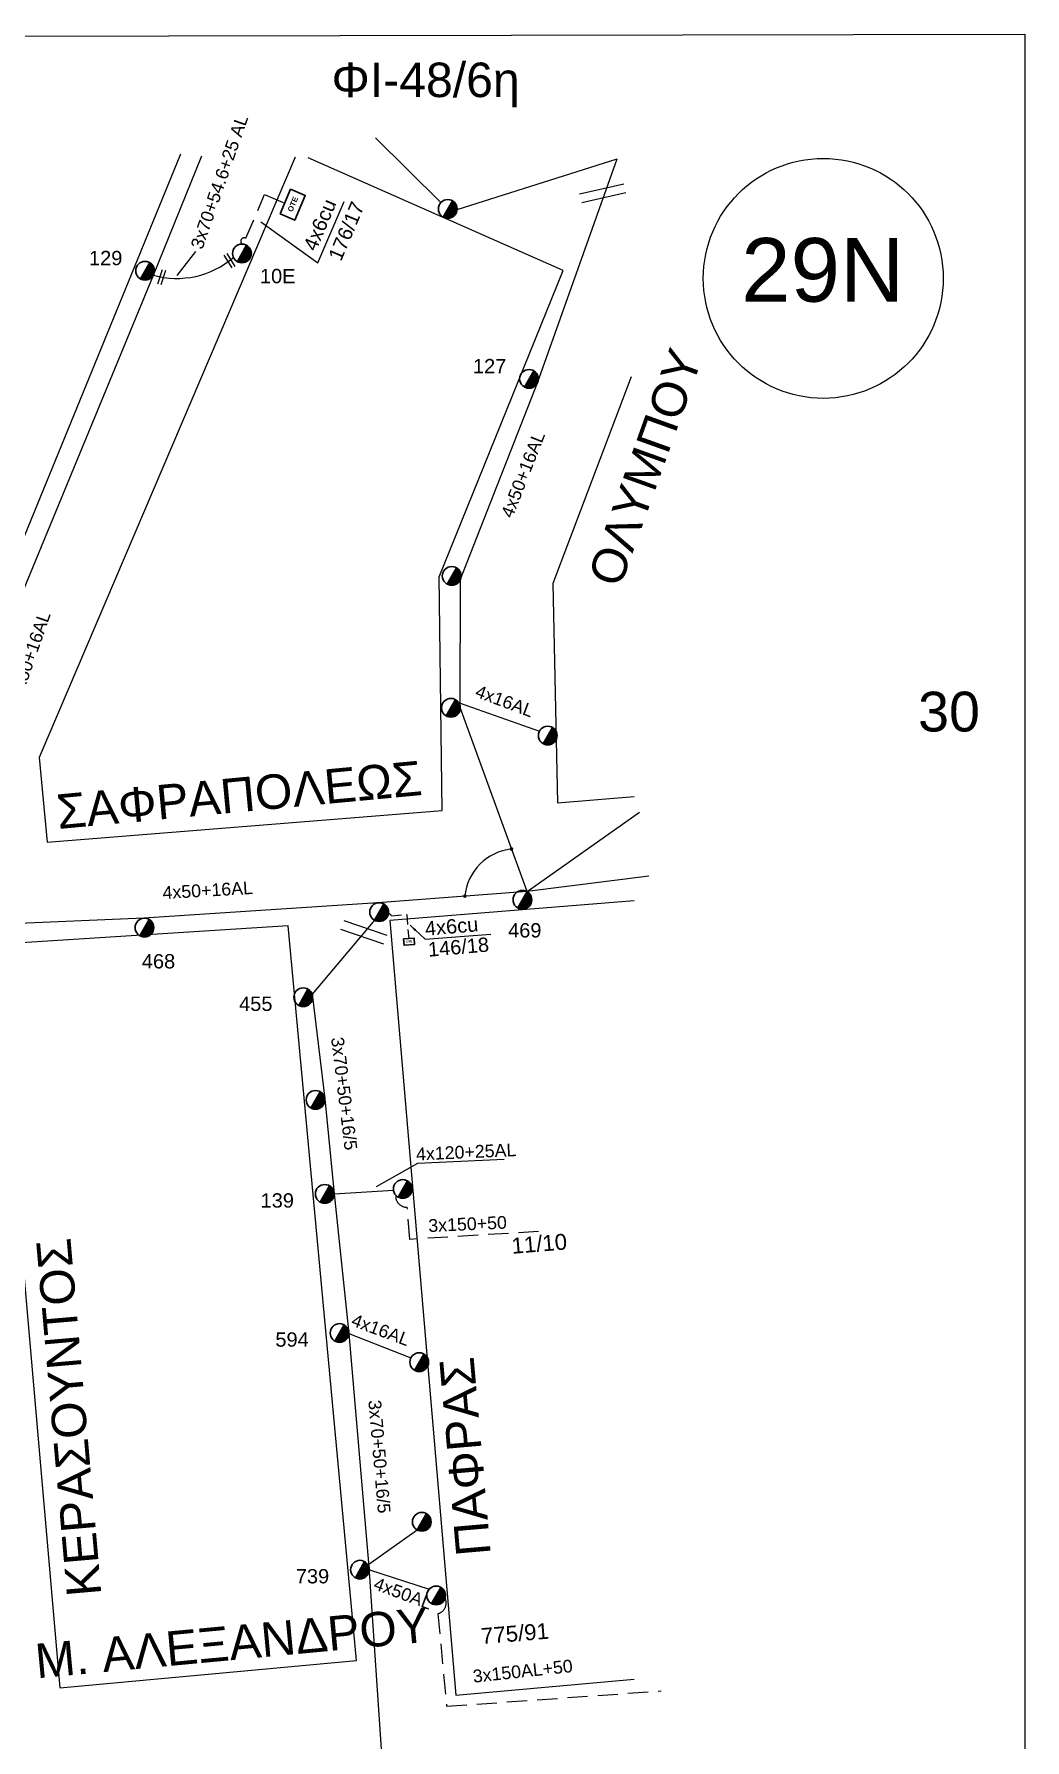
# Model space of a CAD drawing. Header units: millimetres. Extents: x 1421 to 7547, y 822 to 1863.
# Drawn here: x 7422.4 to 7547, y 1641.4 to 1855.8 of the extents above; entities that cross this region are included whole.
import ezdxf
from ezdxf.enums import TextEntityAlignment as Align

# ---------------------------------------------------------------- set-up
doc = ezdxf.new("R2010")
doc.units = ezdxf.units.MM
doc.linetypes.add('DASHED', pattern=[19.05, 12.7, -6.35])
doc.layers.get('0').update_dxf_attribs({"lineweight": 30})
for name, color, linetype, lineweight in [('3x150+50', 7, 'Continuous', 30), ('3x70+50+16_5', 7, 'Continuous', 30), ('4x50AL', 7, 'Continuous', 30), ('Pillar OTE', 7, 'Continuous', 30), ('TEXT_ΚΑΛΩΔΙΩΝ', 7, 'Continuous', 30), ('Άγνωστο εναέριο καλώδιο', 7, 'Continuous', 30), ('Γυμνά εναέρια ΧΤ (3Φ)   4x16AL', 7, 'Continuous', 30), ('Γυμνά εναέρια ΧΤ και ΦΟΠ (3Φ)   4x50+16AL', 7, 'Continuous', 30), ('Καλώδια ΧΤ   3x150AL+50CU', 7, 'DASHED', 30), ('Μηχανική τομή', 7, 'Continuous', 30), ('Στύλος ΦΜ', 7, 'Continuous', 30), ('Στύλος ΦΜ @ 1', 7, 'Continuous', 30), ('Συνδέσεις', 7, 'Continuous', 30), ('Συνεστραμμένα ΧΤ   3x70+54.6+25 AL', 7, 'SYN_LINE', 30), ('Συνεστραμμένα ΧΤ  4x120+25 AL', 7, 'SYN_LINE', 30), ('Τομή', 7, 'Continuous', 30), ('Υπόβαθρο ΔΕΗ', 7, 'Continuous', 30), ('Υπόγεια Καλώδια Δικτύου ΧΤ  4x6', 7, 'DASHED', 30)]:
    doc.layers.add(name, color=color, linetype=linetype, lineweight=lineweight)
doc.layers.add('Υπόγεια καλώδια Παροχών ΧΤ   4x50AL', color=7, linetype='DASHED')
doc.styles.add('arial', font='arial.ttf')
doc.styles.get("Standard").update_dxf_attribs({"font": 'arial.ttf'})
doc.linetypes.add('SYN_LINE', pattern='A,0.5,-0.0001,["/\\/\\/\\/",Standard,S=0.1,R=0,X=0,Y=-0.05],-0.25', length=0.7501)
doc.dimstyles.new('ISO-25', dxfattribs={"dimtxt": 2.5, "dimasz": 2.5, "dimexe": 1.25, "dimexo": 0.625, "dimtad": 1, "dimtxsty": 'Standard', "dimcen": 2.5, "dimadec": 0, "dimazin": 0, "dimtfac": 1, "dimtmove": 0, "dimatfit": 3, "dimfxl": 1, "dimarcsym": 0})

# ---------------------------------------------------------------- blocks, each defined once
blk = doc.blocks.new('ΥΠΑΡΧΩΝ ΤΣΙΜΕΝΤΕΝΙΟΣ ΣΤΥΛΟΣ')
at = {"layer": 'Στύλος ΦΜ'}
blk.add_hatch(color=7, dxfattribs=at).paths.add_polyline_path([(-1.29, -2.28, 0.574793), (2.62, 0, 0.268822), (1.3, 2.27)])
at = {"layer": 'Στύλος ΦΜ', "color": 7}
blk.add_line((-1.29, -2.28), (1.3, 2.27), dxfattribs=at)
blk.add_circle((0, 0), 2.62, dxfattribs=at)
at = {"layer": 'Στύλος ΦΜ', "flags": 4}
for tag, p in [('ΑΡΙΘΜΟΣ', (-4.68, 8.05)), ('ΤΥΠΟΣ', (-4.91, 3.03))]:
    blk.add_attdef(tag, p, '', height=4, dxfattribs=at)
blk = doc.blocks.new('ΤΟΜΗ')
at = {"layer": 'Τομή', "lineweight": -3, "ltscale": 40}
for p, q in [((-11.37, 1.1), (11.37, 1.1)), ((11.37, -3.57), (-11.37, -3.57))]:
    blk.add_line(p, q, dxfattribs=at)
blk = doc.blocks.new('_ΣΥΝΔΕΣΗ')
at = {"layer": 'Συνδέσεις', "linetype": 'SYN_LINE', "ltscale": 40}
blk.add_hatch(color=256, dxfattribs=at).paths.add_polyline_path([(0.5, -0.01, 1), (-0.5, -0.01, 1)])
at = {"layer": 'Συνδέσεις'}
blk.add_circle((0, -0.01), 0.5, dxfattribs=at)
blk = doc.blocks.new('ΜΗΧΑΝΙΚΗ ΤΟΜΗ')
at = {"layer": 'Μηχανική τομή', "lineweight": -3, "ltscale": 40}
for p, q in [((-3.78, 1.15), (3.8, 1.15)), ((3.8, -0.4), (-3.78, -0.4))]:
    blk.add_line(p, q, dxfattribs=at)
blk = doc.blocks.new('PILLAR ΟΤΕ')
at = {"layer": 'Pillar OTE', "ltscale": 40}
blk.add_lwpolyline([(-3.31, 2.02), (3.39, 2.02), (3.39, -1.99), (-3.31, -1.99)], close=True, dxfattribs=at)
at = {"layer": 'Pillar OTE', "insert": (-1.81, 0.71), "char_height": 1.3575, "width": 109.961, "attachment_point": 1}
blk.add_mtext('{\\fArial|b1|i0|c161|p34;OTE}', dxfattribs=at)

msp = doc.modelspace()

# ---------------------------------------------------------------- linework, layer by layer
at = {"linetype": 'Continuous', "lineweight": -3, "ltscale": 0.2}
msp.add_lwpolyline([(5474.15, 1851.64), (7546.99, 1855.83), (7546.99, 826.44), (5474.15, 822.25)], close=True, dxfattribs=at)
msp.add_lwpolyline([(7481.53, 1714.4), (7470.62, 1713.9), (7465.42, 1710.93)], dxfattribs=at)
msp.add_circle((7521.64, 1825.13), 15.08, dxfattribs=at)
at = {"layer": '3x150+50', "color": 62, "linetype": 'DASHED', "lineweight": -3, "ltscale": 0.2}
msp.add_lwpolyline([(7485.86, 1705.33), (7469.68, 1704.34), (7469.33, 1708.39, -0.447371), (7467.89, 1709.9, 3.07152)], format="xyb", dxfattribs=at)
at = {"layer": '3x70+50+16_5', "color": 62, "linetype": 'SYN_LINE', "lineweight": -3, "ltscale": 15}
msp.add_lwpolyline([(7465.23, 1744.45), (7457.38, 1735.16), (7458.98, 1721.99), (7460.15, 1710.07), (7462.01, 1692.53), (7464.53, 1663.19), (7466.24, 1637.82)], dxfattribs=at)
at = {"layer": '4x50AL', "color": 62, "lineweight": -3, "ltscale": 0.2}
msp.add_line((7464.58, 1662.82), (7472.11, 1660.4), dxfattribs=at)
at = {"layer": 'Άγνωστο εναέριο καλώδιο', "color": 62, "lineweight": -3, "ltscale": 0.2}
msp.add_line((7464.5, 1663.54), (7470.59, 1667.82), dxfattribs=at)
at = {"layer": 'Άγνωστο εναέριο καλώδιο', "color": 1, "lineweight": -3, "ltscale": 0.2}
for points in [[(7465.34, 1842.8), (7473.58, 1834.68)], [(7475.61, 1833.78), (7495.75, 1840.16)]]:
    msp.add_lwpolyline(points, dxfattribs=at)
at = {"layer": 'Άγνωστο εναέριο καλώδιο', "color": 27, "lineweight": -3, "ltscale": 0.2}
msp.add_lwpolyline([(7484.41, 1748.06), (7498.56, 1758.02)], dxfattribs=at)
at = {"layer": 'Γυμνά εναέρια ΧΤ (3Φ)   4x16AL', "color": 27, "lineweight": -3, "ltscale": 0.2}
msp.add_lwpolyline([(7476, 1771.72), (7485.95, 1768.21)], dxfattribs=at)
at = {"layer": 'Γυμνά εναέρια ΧΤ (3Φ)   4x16AL', "color": 62, "lineweight": -3, "ltscale": 0.2}
msp.add_lwpolyline([(7462.01, 1692.53), (7469.8, 1689.44)], dxfattribs=at)
at = {"layer": 'Γυμνά εναέρια ΧΤ και ΦΟΠ (3Φ)   4x50+16AL', "color": 27, "lineweight": -3, "ltscale": 0.2}
for points in [[(7406.61, 1744.61), (7421.18, 1786.17), (7437.43, 1825.55), (7443.5, 1840.55)], [(7484.41, 1748.06), (7476, 1771.21), (7476.04, 1787.33), (7485.71, 1811.99), (7495.75, 1840.16)], [(7499.71, 1750), (7484.41, 1748.06), (7465.65, 1746.64), (7436.23, 1744.71), (7407.76, 1743.52)]]:
    msp.add_lwpolyline(points, dxfattribs=at)
at = {"layer": 'Καλώδια ΧΤ   3x150AL+50CU', "color": 62, "lineweight": -3, "ltscale": 0.2}
msp.add_lwpolyline([(7473.2, 1657.3), (7474.28, 1645.66), (7501.25, 1647.59)], dxfattribs=at)
msp.add_arc((7472.85, 1658.65), 1.39, 284.5801, 25.7665, dxfattribs=at)
at = {"layer": 'Συνεστραμμένα ΧΤ   3x70+54.6+25 AL', "color": 27, "linetype": 'SYN_LINE', "lineweight": -2, "ltscale": 10}
msp.add_arc((7440.4, 1836.02), 10.89, 254.1528, 310.7043, dxfattribs=at)
at = {"layer": 'Συνεστραμμένα ΧΤ  4x120+25 AL', "color": 62, "linetype": 'SYN_LINE', "lineweight": -3, "ltscale": 8}
msp.add_lwpolyline([(7460.15, 1710.07), (7467.6, 1710.53)], dxfattribs=at)
at = {"layer": 'Υπόβαθρο ΔΕΗ', "lineweight": -3, "ltscale": 0.2}
for points in [[(7411.13, 1840.69), (7382.27, 1768.27), (7407.04, 1758.19), (7440.89, 1840.77)], [(7455.25, 1840.38), (7423.07, 1764.92), (7424.09, 1754.26), (7473.73, 1758.26), (7473.34, 1787.62), (7488.95, 1826.13), (7456.9, 1840.28)], [(7458.11, 1827.09), (7461.39, 1834.78)], [(7497.5, 1812.77), (7487.63, 1786.77), (7488.24, 1759.23), (7497.88, 1760.01)], [(7497.87, 1746.9), (7467.16, 1744.41), (7475.43, 1647.06), (7497.88, 1649.09)], [(7462.98, 1651.42), (7454.39, 1743.76), (7417.48, 1741.39), (7425.65, 1647.99), (7462.98, 1651.42)]]:
    msp.add_lwpolyline(points, dxfattribs=at)
at = {"layer": 'Υπόβαθρο ΔΕΗ', "lineweight": -3}
msp.add_arc((7483.18, 1746.81), 6.64, 96.1846, 174.3079, dxfattribs=at)
at = {"layer": 'Υπόγεια Καλώδια Δικτύου ΧΤ  4x6', "color": 27, "linetype": 'DASHED', "lineweight": -2, "ltscale": 0.2}
msp.add_lwpolyline([(7448.59, 1829.45, -0.955189), (7449.05, 1830.17), (7451.39, 1835.66), (7454.01, 1834.54)], format="xyb", dxfattribs=at)
at = {"layer": 'Υπόγεια Καλώδια Δικτύου ΧΤ  4x6', "color": 62, "linetype": 'DASHED', "lineweight": -2, "ltscale": 0.1}
msp.add_lwpolyline([(7466.77, 1745.25, -0.428957), (7467.35, 1745.02), (7469.27, 1745.18), (7469.52, 1742.14)], format="xyb", dxfattribs=at)

# ---------------------------------------------------------------- block references
at = {"layer": 'Pillar OTE'}
for p, xscale, yscale, zscale, rotation in [((7454.94, 1834.38), 0.4999999999999999, 0.4999999999999999, 0.4999999999999999, 66.90491934371106), ((7469.56, 1741.76), 0.1994304137867544, 0.1994304137867544, 0.1994304137867544, 5)]:
    msp.add_blockref('PILLAR ΟΤΕ', p, dxfattribs=dict(at, xscale=xscale, yscale=yscale, zscale=zscale, rotation=rotation))
at = {"layer": 'Μηχανική τομή', "lineweight": -3, "xscale": 0.2499999999999187, "yscale": 0.2499999999999187, "zscale": 0.2499999999999187}
for p, rotation in [((7446.91, 1827.3), 301.7694739324029), ((7438.38, 1825.31), 252.5170964611066)]:
    msp.add_blockref('ΜΗΧΑΝΙΚΗ ΤΟΜΗ', p, dxfattribs=dict(at, rotation=rotation))
at = {"layer": 'Στύλος ΦΜ @ 1', "lineweight": -3, "ltscale": 40, "xscale": 0.4499999999998181, "yscale": 0.4499999999998181, "zscale": 0.4499999999998181}
for p in [(7474.43, 1833.86), (7474.93, 1787.73), (7474.83, 1771.16), (7487, 1767.67), (7465.81, 1745.48), (7457.81, 1721.88), (7468.77, 1710.68), (7470.85, 1688.91), (7471.17, 1668.85), (7472.97, 1659.59)]:
    msp.add_blockref('ΥΠΑΡΧΩΝ ΤΣΙΜΕΝΤΕΝΙΟΣ ΣΤΥΛΟΣ', p, dxfattribs=at)
at = {"layer": 'Στύλος ΦΜ @ 1', "lineweight": -3, "ltscale": 40}
ref = msp.add_blockref('ΥΠΑΡΧΩΝ ΤΣΙΜΕΝΤΕΝΙΟΣ ΣΤΥΛΟΣ', (7448.56, 1828.27), dxfattribs=dict(at, xscale=0.4499999999998181, yscale=0.4499999999998181, zscale=0.4499999999998181))
ref.add_attrib('ΤΥΠΟΣ', '10Ε', (7450.82, 1824.52), dxfattribs={"layer": 'Στύλος ΦΜ', "height": 1.8, "flags": 4})
ref = msp.add_blockref('ΥΠΑΡΧΩΝ ΤΣΙΜΕΝΤΕΝΙΟΣ ΣΤΥΛΟΣ', (7436.38, 1826.09), dxfattribs=dict(at, xscale=0.4499999999998181, yscale=0.4499999999998181, zscale=0.4499999999998181))
ref.add_attrib('ΤΥΠΟΣ', '129', (7429.33, 1826.79), dxfattribs={"layer": 'Στύλος ΦΜ', "height": 1.8, "flags": 4})
ref = msp.add_blockref('ΥΠΑΡΧΩΝ ΤΣΙΜΕΝΤΕΝΙΟΣ ΣΤΥΛΟΣ', (7484.65, 1812.5), dxfattribs=dict(at, xscale=0.4499999999998181, yscale=0.4499999999998181, zscale=0.4499999999998181))
ref.add_attrib('ΤΥΠΟΣ', '127', (7477.6, 1813.2), dxfattribs={"layer": 'Στύλος ΦΜ', "height": 1.8, "flags": 4})
ref = msp.add_blockref('ΥΠΑΡΧΩΝ ΤΣΙΜΕΝΤΕΝΙΟΣ ΣΤΥΛΟΣ', (7483.82, 1747.03), dxfattribs=dict(at, xscale=0.4499999999998181, yscale=0.4499999999998181, zscale=0.4499999999998181))
ref.add_attrib('ΤΥΠΟΣ', '469', (7482.02, 1742.29), dxfattribs={"layer": 'Στύλος ΦΜ', "height": 1.8, "flags": 4})
ref = msp.add_blockref('ΥΠΑΡΧΩΝ ΤΣΙΜΕΝΤΕΝΙΟΣ ΣΤΥΛΟΣ', (7436.3, 1743.53), dxfattribs=dict(at, xscale=0.4499999999998181, yscale=0.4499999999998181, zscale=0.4499999999998181))
ref.add_attrib('ΤΥΠΟΣ', '468', (7435.97, 1738.4), dxfattribs={"layer": 'Στύλος ΦΜ', "height": 1.8, "flags": 4})
ref = msp.add_blockref('ΥΠΑΡΧΩΝ ΤΣΙΜΕΝΤΕΝΙΟΣ ΣΤΥΛΟΣ', (7456.27, 1734.78), dxfattribs=dict(at, xscale=0.4499999999998181, yscale=0.4499999999998181, zscale=0.4499999999998181))
ref.add_attrib('ΤΥΠΟΣ', '455', (7448.2, 1733.06), dxfattribs={"layer": 'Στύλος ΦΜ', "height": 1.8, "flags": 4})
ref = msp.add_blockref('ΥΠΑΡΧΩΝ ΤΣΙΜΕΝΤΕΝΙΟΣ ΣΤΥΛΟΣ', (7458.97, 1710.06), dxfattribs=dict(at, xscale=0.4499999999998181, yscale=0.4499999999998181, zscale=0.4499999999998181))
ref.add_attrib('ΤΥΠΟΣ', '139', (7450.9, 1708.34), dxfattribs={"layer": 'Στύλος ΦΜ', "height": 1.8, "flags": 4})
ref = msp.add_blockref('ΥΠΑΡΧΩΝ ΤΣΙΜΕΝΤΕΝΙΟΣ ΣΤΥΛΟΣ', (7460.83, 1692.58), dxfattribs=dict(at, xscale=0.4499999999998181, yscale=0.4499999999998181, zscale=0.4499999999998181))
ref.add_attrib('ΤΥΠΟΣ', '594', (7452.76, 1690.86), dxfattribs={"layer": 'Στύλος ΦΜ', "height": 1.8, "flags": 4})
ref = msp.add_blockref('ΥΠΑΡΧΩΝ ΤΣΙΜΕΝΤΕΝΙΟΣ ΣΤΥΛΟΣ', (7463.4, 1662.83), dxfattribs=dict(at, xscale=0.4499999999998181, yscale=0.4499999999998181, zscale=0.4499999999998181))
ref.add_attrib('ΤΥΠΟΣ', '739', (7455.33, 1661.11), dxfattribs={"layer": 'Στύλος ΦΜ', "height": 1.8, "flags": 4})
at = {"layer": 'Συνδέσεις', "lineweight": -3, "xscale": 0.25, "yscale": 0.25, "zscale": 0.25}
for p in [(7482.46, 1753.41), (7476.57, 1747.47)]:
    msp.add_blockref('_ΣΥΝΔΕΣΗ', p, dxfattribs=at)
at = {"layer": 'Τομή', "lineweight": -3, "xscale": 0.2499999999998871, "yscale": 0.2499999999998871, "zscale": 0.2499999999998871}
for p, rotation in [((7493.98, 1835.53), 192.7857858151219), ((7463.78, 1742.64), 161.0547186089919)]:
    msp.add_blockref('ΤΟΜΗ', p, dxfattribs=dict(at, rotation=rotation))

# ---------------------------------------------------------------- texts
at = {"linetype": 'Continuous', "lineweight": -3, "ltscale": 0.2}
for s, height, p in [('29N', 8, (7511.32, 1822.2)), ('30', 5, (7533.57, 1768.18))]:
    msp.add_text(s, height=height, dxfattribs=at).set_placement(p)
at = {"lineweight": -3, "ltscale": 40, "insert": (7459.81, 1852.25), "char_height": 4, "width": 51.2353, "attachment_point": 1, "style": 'arial'}
msp.add_mtext('{\\H1.083x;ΦΙ-48/6η}', dxfattribs=at)
at = {"lineweight": -3, "ltscale": 40, "char_height": 4, "width": 51.2353, "attachment_point": 1, "style": 'arial'}
for s, insert, rotation in [('{\\H1.083x;ΟΛΥΜΠΟΥ}', (7491.99, 1787.55), 70.2896), ('{\\H1.083x;ΣΑΦΡΑΠΟΛΕΩΣ}', (7425.05, 1760.23), 5.3463), ('{\\H1.083x;ΚΕΡΑΣΟΥΝΤΟΣ}', (7426.58, 1659.28), 94.9733), ('{\\H1.083x;ΠΑΦΡΑΣ}', (7475.53, 1664.36), 94.9733), ('{\\H1.083x;M. ΑΛΕΞΑΝΔΡΟΥ}', (7422.37, 1653.48), 5.3463)]:
    msp.add_mtext(s, dxfattribs=dict(at, insert=insert, rotation=rotation))
at = {"layer": 'TEXT_ΚΑΛΩΔΙΩΝ', "lineweight": -3, "ltscale": 0.2}
for s, rotation, p in [('3x70+54.6+25 AL', 70.811, (7445.72, 1837.27)), ('4x50+16AL', 68.5792, (7483.88, 1800.48)), ('3x70+50+16/5', 276.9466, (7461.42, 1722.67)), ('3x70+50+16/5', 274.9038, (7465.85, 1677.04))]:
    msp.add_text(s, height=1.6, rotation=rotation, dxfattribs=at).set_placement(p, align=Align.MIDDLE_CENTER)
at = {"layer": 'TEXT_ΚΑΛΩΔΙΩΝ', "lineweight": -3, "ltscale": 0.2, "style": 'arial'}
for s, rotation, p in [('4x50+16AL ', 70.8162, (7420.8, 1772.18)), ('4x16AL ', 339.5489, (7477.76, 1772.58)), ('4x50+16AL ', 3.2943, (7438.62, 1747.11)), ('4x120+25AL', 2.5235, (7470.48, 1714.26)), ('3x150+50', 2.5235, (7472.02, 1705.27)), ('4x16AL ', 339.5489, (7462.18, 1693.55)), ('4x50AL ', 339.5489, (7464.98, 1660.43)), ('3x150AL+50', 6.149, (7477.67, 1648.62))]:
    msp.add_text(s, height=1.6, rotation=rotation, dxfattribs=at).set_placement(p)
at = {"layer": 'Υπόβαθρο ΔΕΗ', "lineweight": -3, "char_height": 2, "attachment_point": 1, "rotation": 4.6392}
for s, insert in [('11/10', (7482.37, 1704.52)), ('775/91', (7478.54, 1655.47))]:
    msp.add_mtext_dynamic_manual_height_columns(s, width=17.2548, gutter_width=12.5, heights=[0], dxfattribs=dict(at, insert=insert))
at = {"layer": 'Υπόγεια καλώδια Παροχών ΧΤ   4x50AL', "color": 7, "ltscale": 0.2, "char_height": 1.8, "attachment_point": 1}
for s, width, insert, rotation in [('4x6cu', 1.8, (7456.2, 1829.13), 67), ('176/17', 9.9507, (7459.35, 1827.89), 67), ('4x6cu', 1.8, (7471.49, 1744.29), 5), ('146/18', 1.8, (7471.87, 1741.66), 5)]:
    msp.add_mtext_dynamic_manual_height_columns(s, width=width, gutter_width=12.5, heights=[0.118], dxfattribs=dict(at, insert=insert, rotation=rotation))

# ---------------------------------------------------------------- leaders
at = {"layer": 'Υπόβαθρο ΔΕΗ', "lineweight": -3, "ltscale": 0.2}
for points, override in [([(7450.94, 1832.24), (7458.11, 1827.09)], {"dimasz": 0.5, "dimtad": 0}), ([(7440.43, 1825.51), (7442.76, 1828.53)], {"dimasz": 0.5, "dimtad": 0}), ([(7469.72, 1743.82), (7471.58, 1742.06), (7479.86, 1742.72)], {"dimasz": 0.9, "dimgap": 0.625, "dimtad": 0})]:
    msp.add_leader(points, dimstyle='ISO-25', override=override, dxfattribs=at)

doc.saveas('drawing.dxf')
